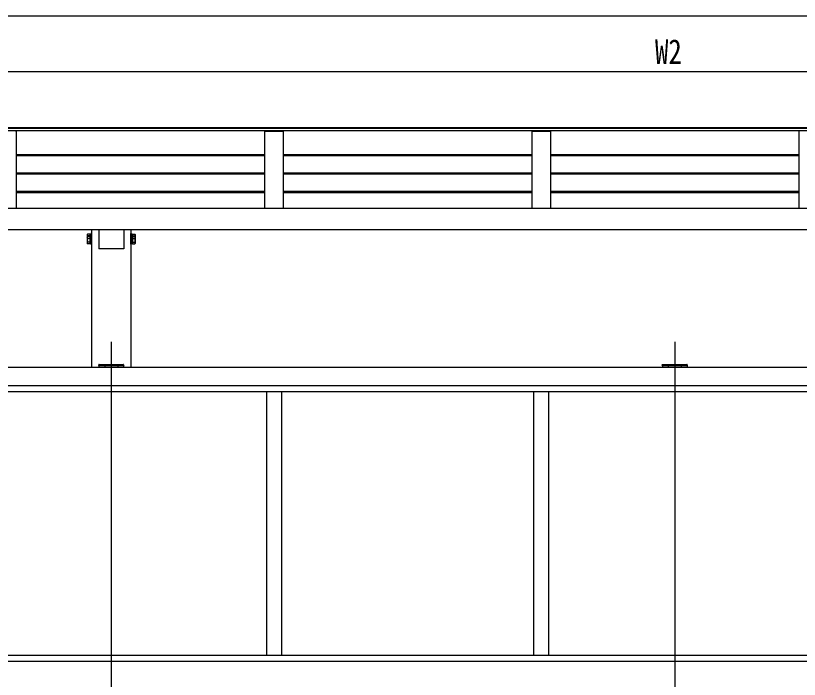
# Model space of a CAD drawing. Units: millimetres, scale not verified. Extents: x -8410 to 8410, y -5940 to 5940.
# Drawn here: x -3823 to -1723, y -2276 to -498 of the extents above; entities that cross this region are included whole.
import ezdxf
from ezdxf.enums import TextEntityAlignment as Align

# ---------------------------------------------------------------- set-up
doc = ezdxf.new("R2010")
doc.units = ezdxf.units.MM
doc.header["$LTSCALE"] = 30
for name, color, linetype in [('0-3_YKK_12', 2, 'Continuous'), ('0-4_YKK_13', 4, 'Continuous'), ('0-5_YKK_A1', 4, 'Continuous'), ('0-6_YKK_D', 6, 'Continuous')]:
    doc.layers.add(name, color=color, linetype=linetype)
doc.styles.add('ＭＳ ゴシック', font='')
doc.styles.get('ＭＳ ゴシック').set_extended_font_data('MS Gothic')

msp = doc.modelspace()

# ---------------------------------------------------------------- linework, layer by layer
at = {"layer": '0-3_YKK_12'}
for p, q in [((-3567.39, -1371.29), (-3567.39, -4392.37)), ((-2057.39, -1371.29), (-2057.39, -4385.4))]:
    msp.add_line(p, q, dxfattribs=at)
at = {"layer": '0-4_YKK_13'}
for p, q in [((-3600.89, -1070.33), (-3600.89, -1122.34)), ((-3533.89, -1070.33), (-3533.89, -1122.34)), ((-3631.49, -1084.15), (-3630.73, -1082.84)), ((-3631.49, -1084.15), (-3631.49, -1090.95)), ((-3631.49, -1090.95), (-3630.73, -1089.64)), ((-3631.49, -1090.95), (-3631.49, -1107.95)), ((-3624.49, -1082.84), (-3630.73, -1082.84)), ((-3624.49, -1087.74), (-3630.73, -1087.74)), ((-3624.49, -1089.64), (-3630.73, -1089.64)), ((-3624.49, -1082.84), (-3624.49, -1089.64)), ((-3621.99, -1083.9), (-3624.49, -1083.9)), ((-3624.49, -1089.64), (-3624.49, -1109.27)), ((-3621.99, -1090.7), (-3624.49, -1090.7)), ((-3621.99, -1083.9), (-3621.99, -1088.45)), ((-3621.99, -1090.7), (-3621.99, -1108.2)), ((-3512.79, -1083.9), (-3510.29, -1083.9)), ((-3512.79, -1083.9), (-3512.79, -1088.45)), ((-3512.79, -1090.7), (-3510.29, -1090.7)), ((-3512.79, -1090.7), (-3512.79, -1108.2)), ((-3510.29, -1082.84), (-3504.05, -1082.84)), ((-3510.29, -1082.84), (-3510.29, -1089.64)), ((-3510.29, -1087.74), (-3504.05, -1087.74)), ((-3510.29, -1089.64), (-3504.05, -1089.64)), ((-3510.29, -1089.64), (-3510.29, -1109.27)), ((-3503.29, -1084.15), (-3504.05, -1082.84)), ((-3503.29, -1090.95), (-3504.05, -1089.64)), ((-3503.29, -1084.15), (-3503.29, -1090.95)), ((-3503.29, -1090.95), (-3503.29, -1107.95)), ((-3631.49, -1107.95), (-3630.73, -1109.27)), ((-3624.49, -1094.54), (-3630.73, -1094.54)), ((-3624.49, -1104.36), (-3630.73, -1104.36)), ((-3624.49, -1109.27), (-3630.73, -1109.27)), ((-3621.99, -1098.7), (-3624.49, -1098.7)), ((-3621.99, -1100.2), (-3624.49, -1100.2)), ((-3624.49, -1108.2), (-3621.99, -1108.2)), ((-3512.79, -1098.7), (-3510.29, -1098.7)), ((-3512.79, -1100.2), (-3510.29, -1100.2)), ((-3510.29, -1108.2), (-3512.79, -1108.2)), ((-3510.29, -1094.54), (-3504.05, -1094.54)), ((-3510.29, -1104.36), (-3504.05, -1104.36)), ((-3510.29, -1109.27), (-3504.05, -1109.27)), ((-3503.29, -1107.95), (-3504.05, -1109.27)), ((-3533.89, -1122.34), (-3600.89, -1122.34)), ((-3620.39, -1395), (-3620.39, -1412.94)), ((-3599.8, -1432.5), (-3599.3, -1432.5)), ((-3599.4, -1435), (-3535.39, -1435)), ((-3599.3, -1432.5), (-3535.49, -1432.5)), ((-3535.49, -1432.5), (-3534.99, -1432.5)), ((-3533.89, -1435), (-3535.39, -1435)), ((-3533.99, -1433.44), (-3533.89, -1435)), ((-2089.8, -1432.5), (-2089.3, -1432.5)), ((-2089.4, -1435), (-2025.39, -1435)), ((-2089.3, -1432.5), (-2025.49, -1432.5)), ((-2025.49, -1432.5), (-2024.99, -1432.5)), ((-2023.89, -1435), (-2025.39, -1435)), ((-2023.99, -1433.44), (-2023.89, -1435))]:
    msp.add_line(p, q, dxfattribs=at)
for points in [[(-3620.39, -1088.45), (-3620.39, -1081.65), (-3621.99, -1081.65), (-3621.99, -1088.45)], [(-3514.39, -1088.45), (-3514.39, -1081.65), (-3512.79, -1081.65), (-3512.79, -1088.45)], [(-3599.4, -1435), (-3600.89, -1435), (-3600.8, -1433.44)], [(-2089.4, -1435), (-2090.89, -1435), (-2090.8, -1433.44)]]:
    msp.add_lwpolyline(points, dxfattribs=at)
for points in [[(-3620.39, -1110.45), (-3620.39, -1088.45), (-3621.99, -1088.45), (-3621.99, -1110.45)], [(-3514.39, -1110.45), (-3514.39, -1088.45), (-3512.79, -1088.45), (-3512.79, -1110.45)]]:
    msp.add_lwpolyline(points, close=True, dxfattribs=at)
for centre, radius, start, end in [((-3627.15, -1085.29), 4.34, 145.61575, 214.38425), ((-3627.15, -1092.09), 4.34, 145.61575, 214.38425), ((-3615.25, -1092.65), 16.24, 162.41205, 173.31212), ((-3507.64, -1085.29), 4.34, 325.61575, 34.38425), ((-3519.53, -1092.65), 16.24, 6.68788, 17.58795), ((-3507.64, -1092.09), 4.34, 325.61575, 34.38425), ((-3615.25, -1099.45), 16.24, 162.41205, 197.58795), ((-3627.15, -1106.81), 4.34, 145.61575, 214.38425), ((-3519.53, -1099.45), 16.24, 342.41205, 17.58795), ((-3507.64, -1106.81), 4.34, 325.61575, 34.38425), ((-3599.8, -1433.5), 1, 90, 176.5), ((-3534.99, -1433.5), 1, 3.5, 90), ((-2089.8, -1433.5), 1, 90, 176.5), ((-2024.99, -1433.5), 1, 3.5, 90)]:
    msp.add_arc(centre, radius, start, end, dxfattribs=at)
at = {"layer": '0-5_YKK_A1'}
for p, q in [((-7387.39, -797.87), (-267.39, -797.87)), ((-267.39, -806.29), (-7437.69, -806.29)), ((-7427.39, -798.99), (-267.39, -798.99)), ((-267.39, -798.84), (-7387.39, -798.84)), ((-3822.39, -808.21), (-3822.39, -1014.01)), ((-3156.39, -808.21), (-3156.39, -1014.01)), ((-3155.41, -807.21), (-3150.57, -807.14)), ((-3150.57, -807.14), (-3112.22, -807.14)), ((-3112.22, -807.14), (-3107.38, -807.21)), ((-3106.39, -808.21), (-3106.39, -1014.01)), ((-2440.39, -808.2), (-2440.39, -1014.01)), ((-2439.41, -807.21), (-2434.57, -807.14)), ((-2434.57, -807.14), (-2396.22, -807.14)), ((-2396.22, -807.14), (-2391.38, -807.21)), ((-2390.39, -808.21), (-2390.39, -1014.01)), ((-1724.39, -808.2), (-1724.39, -1014.01)), ((-3156.39, -870.24), (-3822.39, -870.24)), ((-3156.39, -873.22), (-3822.39, -873.22)), ((-2440.39, -870.24), (-3106.39, -870.24)), ((-2440.39, -873.22), (-3106.39, -873.22)), ((-1724.39, -870.24), (-2390.39, -870.24)), ((-1724.39, -873.22), (-2390.39, -873.22)), ((-3156.39, -919.68), (-3822.39, -919.68)), ((-3156.39, -922.66), (-3822.39, -922.66)), ((-2440.39, -919.68), (-3106.39, -919.68)), ((-2440.39, -922.66), (-3106.39, -922.66)), ((-1724.39, -919.68), (-2390.39, -919.68)), ((-1724.39, -922.66), (-2390.39, -922.66)), ((-3156.42, -972.15), (-3822.42, -972.15)), ((-3156.39, -969.11), (-3822.39, -969.11)), ((-2440.42, -972.15), (-3106.42, -972.15)), ((-2440.39, -969.11), (-3106.39, -969.11)), ((-1724.42, -972.15), (-2390.42, -972.15)), ((-1724.39, -969.11), (-2390.39, -969.11)), ((-7427.39, -1014.01), (-267.39, -1014.01)), ((-7427.39, -1070.33), (-267.39, -1070.33)), ((-3620.39, -1070.33), (-3620.39, -1440)), ((-3514.39, -1070.33), (-3514.39, -1440)), ((-267.39, -1440), (-3847.39, -1440)), ((-3600.39, -1435.08), (-3600.39, -1440.08)), ((-3584.89, -1435), (-3584.89, -1440)), ((-3549.89, -1435), (-3549.89, -1440)), ((-3534.39, -1435.08), (-3534.39, -1440.08)), ((-2090.39, -1435), (-2090.39, -1440)), ((-2074.89, -1435), (-2074.89, -1440)), ((-2039.89, -1435), (-2039.89, -1440)), ((-2024.39, -1435), (-2024.39, -1440)), ((-3847.39, -1488.5), (-267.39, -1488.5)), ((-3847.39, -1504.5), (-287.39, -1504.5)), ((-3151.39, -1504.27), (-3151.39, -2211.5)), ((-3111.39, -1507.76), (-3111.39, -2211.5)), ((-2435.39, -1504.5), (-2435.39, -2211.5)), ((-2395.39, -1504.5), (-2395.39, -2211.5)), ((-3847.39, -2211.5), (-267.39, -2211.5)), ((-3847.39, -2227.5), (-267.39, -2227.5))]:
    msp.add_line(p, q, dxfattribs=at)
for centre, start, end in [((-3823.39, -808.21), 359.84961, 89.33225), ((-3155.4, -808.21), 90.66782, 179.85648), ((-3107.39, -808.21), 359.84961, 89.33225), ((-2439.4, -808.21), 90.66782, 179.85648), ((-2391.39, -808.21), 359.84961, 89.33225), ((-1723.4, -808.21), 90.66782, 179.85648)]:
    msp.add_arc(centre, 0.997, start, end, dxfattribs=at)
at = {"layer": '0-6_YKK_D'}
for p, q in [((-7447.39, -497.87), (-247.39, -497.87)), ((-3847.39, -647.87), (-267.39, -647.87))]:
    msp.add_line(p, q, dxfattribs=at)

# ---------------------------------------------------------------- texts
at = {"layer": '0-6_YKK_D', "style": 'ＭＳ ゴシック', "width": 0.8}
msp.add_text('W2', height=65.98, dxfattribs=at).set_placement((-2110.19, -646.8), align=Align.BOTTOM_LEFT)

doc.saveas('drawing.dxf')
